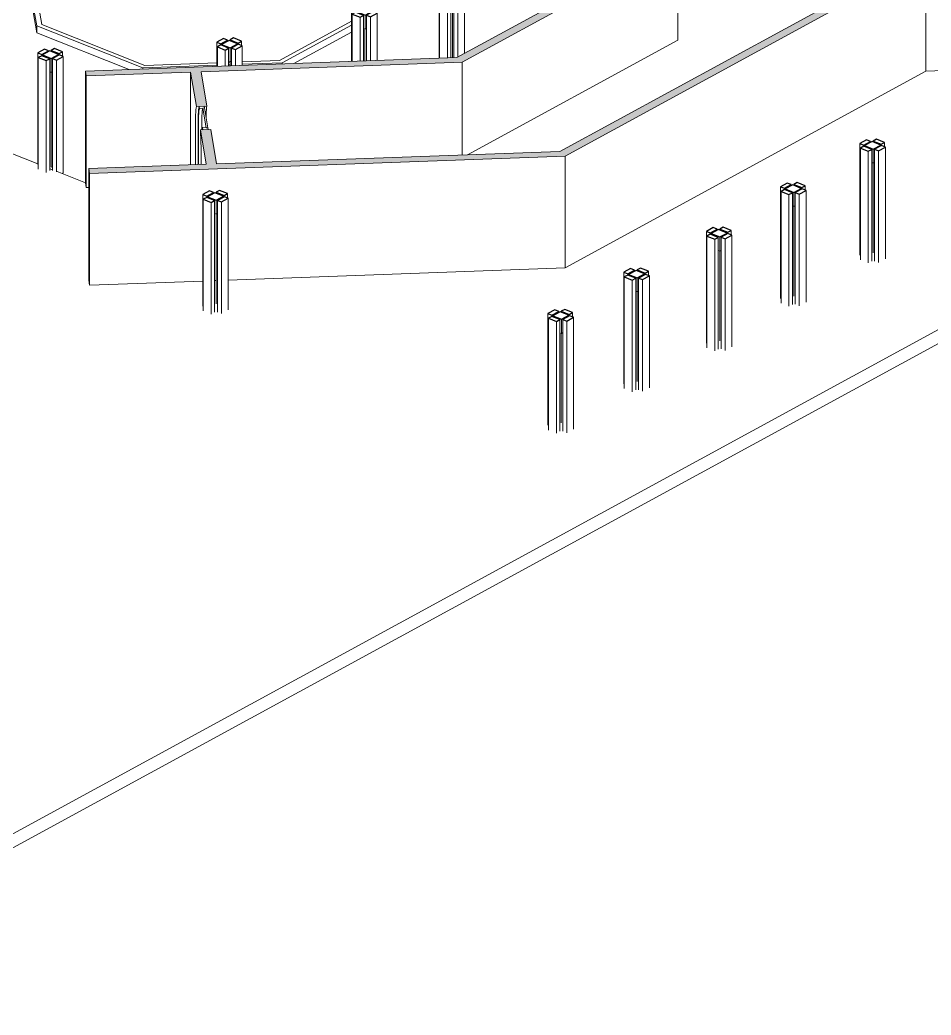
# Model space of a CAD drawing. Header units: millimetres. Extents: x -44545 to 51785, y -22696 to 32686.
# Drawn here: x -2012 to 15395, y -22696 to -3683 of the extents above; entities that cross this region are included whole.
import ezdxf

# ---------------------------------------------------------------- set-up
doc = ezdxf.new("R2010")
doc.units = ezdxf.units.MM
for name, color, linetype, lineweight in [('A-DOOR', 31, 'Continuous', 9), ('A-DOOR-FRAM', 31, 'Continuous', 9), ('A-FLOR', 192, 'Continuous', 9), ('A-GENM', 13, 'Continuous', 9), ('A-WALL', 113, 'Continuous', 9), ('A-WALL-PATT', 111, 'Continuous', 25), ('I-WALL', 2, 'Continuous', 9), ('S-FNDN', 32, 'Continuous', 9)]:
    doc.layers.add(name, color=color, linetype=linetype, lineweight=lineweight)

# ---------------------------------------------------------------- blocks, each defined once
blk = doc.blocks.new('Arch - 750 x 2100 mm 2-239392-3D Section 3')
at = {"layer": 'A-DOOR', "lineweight": 18}
for p, q in [((1515, -5365), (1480, -5366)), ((1480, -5366), (1545, -5747)), ((1580, -5745), (1515, -5365)), ((1545, -5747), (1580, -5745))]:
    blk.add_line(p, q, dxfattribs=at)
at = {"layer": 'A-DOOR-FRAM', "lineweight": 18}
for p, q in [((1510, -5333), (1410, -5337)), ((1410, -5337), (1418, -5380)), ((1418, -5380), (1482, -5378)), ((1480, -5366), (1515, -5365)), ((1482, -5378), (1480, -5366)), ((1515, -5365), (1510, -5333)), ((1543, -5735), (1478, -5738)), ((1478, -5738), (1486, -5781)), ((1486, -5781), (1585, -5777)), ((1545, -5747), (1543, -5735)), ((1580, -5745), (1545, -5747)), ((1585, -5777), (1580, -5745))]:
    blk.add_line(p, q, dxfattribs=at)
at = {"layer": 'A-DOOR-FRAM'}
for p, q in [((1393, -5687), (1393, -6447)), ((1398, -6447), (1398, -5714)), ((1462, -5712), (1462, -5782)), ((1478, -5738), (1481, -5781))]:
    blk.add_line(p, q, dxfattribs=at)
for points in [[(1410, -5337, 0), (1406, -5363, 0), (1402, -5399, 0), (1399, -5442, 0), (1396, -5494, 0), (1394, -5552, 0), (1393, -5617, 0), (1393, -5687, 0)], [(1398, -5714, 0), (1398, -5642, 0), (1399, -5577, 0), (1401, -5519, 0), (1404, -5469, 0), (1408, -5429, 0), (1413, -5399, 0), (1418, -5380, 0)], [(1482, -5378, 0), (1477, -5397, 0), (1473, -5427, 0), (1469, -5467, 0), (1466, -5516, 0), (1464, -5574, 0), (1463, -5640, 0), (1462, -5712, 0)]]:
    blk.add_polyline3d(points, dxfattribs=at)
blk = doc.blocks.new('Family6 - Family6-227031-3D Section 3')
at = {"layer": 'A-GENM'}
for p, q in [((-19759, 2607), (-23618, 504)), ((-19562, 1445), (-19759, 2607)), ((-19538, 1365), (-19548, 1365)), ((-18352, 1409), (-19538, 1365)), ((-18262, 878), (-18352, 1409)), ((-20764, 906), (-20172, 1228)), ((-20172, 1228), (-19458, 834)), ((-20172, 1140), (-20172, 1228)), ((-22649, 732), (-22035, 1067)), ((-21560, 1059), (-22366, 620)), ((-22035, 1067), (-21560, 1059)), ((-22035, 979), (-22035, 1067)), ((-20220, -209), (-20764, 906)), ((-19458, 834), (-18262, 878)), ((-19458, 746), (-19458, 834)), ((-18262, 790), (-18262, 878)), ((-1391, 164), (-281, 768)), ((-281, 838), (-1376, 798)), ((-1376, 798), (-988, 644)), ((-1376, 798), (-1376, 710)), ((-22366, 620), (-22649, 732)), ((-21719, 386), (-21368, 577)), ((-21368, 577), (-21168, 167)), ((-21368, 577), (-21368, 488)), ((-281, 680), (-1391, 75)), ((-988, 644), (-1391, 425)), ((-1082, 593), (-1376, 710)), ((-23618, 504), (-10541, -4689)), ((-23618, 504), (-23618, 416)), ((-21168, 167), (-21719, 386)), ((-1623, 298), (-1651, 283)), ((-1878, 159), (-2461, -158)), ((-1651, 22), (-1623, 37)), ((-3492, -165), (-4583, -205)), ((-3474, -155), (-3492, -165)), ((-3220, -18), (-3248, -33)), ((-2987, -706), (-1878, -102)), ((-2969, -146), (-2987, -109)), ((-1878, -190), (-2987, -794)), ((-2461, -158), (-2969, -146)), ((-1623, -51), (-1651, -67)), ((-18891, -737), (-20220, -209)), ((-5071, -222), (-6751, -284)), ((-2987, -371), (-2498, -383)), ((-6751, -416), (-5071, -455)), ((-5071, -544), (-6751, -504)), ((-4844, -461), (-4816, -461)), ((-4816, -550), (-4844, -549)), ((-4583, -467), (-3591, -490)), ((-3591, -579), (-4583, -555)), ((-3591, -490), (-3481, -714)), ((-3591, -579), (-3591, -490)), ((-2498, -383), (-2987, -649)), ((-2653, -468), (-2987, -460)), ((-17985, -753), (-18891, -737)), ((-17844, -1583), (-17985, -753)), ((-6648, -765), (-6751, -724)), ((-3481, -714), (-4583, -1315)), ((-3515, -733), (-3591, -579)), ((-5071, -1391), (-6180, -951)), ((-3248, -848), (-3220, -833)), ((-3220, -921), (-3248, -936)), ((-4583, -1576), (-3474, -971)), ((-3474, -1060), (-4583, -1664)), ((-8725, -1248), (-11159, -1337)), ((-8263, -2195), (-8725, -1248)), ((-13395, -1419), (-14034, -1767)), ((-12171, -1375), (-13395, -1419)), ((-12399, -1499), (-12171, -1375)), ((-12263, -1798), (-12399, -1499)), ((-12171, -1463), (-12171, -1375)), ((-11759, -2662), (-9441, -1399)), ((-11159, -1337), (-11064, -1547)), ((-11159, -1426), (-11159, -1337)), ((-9441, -1399), (-8791, -2731)), ((-9441, -1399), (-9441, -1487)), ((-4816, -1441), (-4844, -1457)), ((-16853, -1546), (-17844, -1583)), ((-16401, -1726), (-16853, -1546)), ((-11064, -1547), (-11548, -1811)), ((-4844, -1718), (-4816, -1702)), ((-14034, -1767), (-16401, -1726)), ((-11548, -1811), (-12263, -1798)), ((-6180, -2445), (-5071, -1841)), ((-4816, -1791), (-4844, -1806)), ((-6440, -1922), (-6412, -1933)), ((-6412, -2022), (-6440, -2011)), ((-5071, -1929), (-6180, -2534)), ((-6180, -2026), (-6011, -2092)), ((-14988, -2287), (-15479, -2092)), ((-15479, -2092), (-14656, -2106)), ((-14656, -2106), (-14988, -2287)), ((-14328, -2549), (-13550, -2126)), ((-13550, -2126), (-12875, -2138)), ((-13550, -2126), (-13550, -2214)), ((-12875, -2138), (-12731, -2455)), ((-12875, -2226), (-12875, -2138)), ((-6011, -2092), (-6180, -2184)), ((-6105, -2144), (-6180, -2114)), ((-12731, -2455), (-13504, -2876)), ((-6412, -2311), (-6440, -2326)), ((-13504, -2876), (-14328, -2549)), ((-9860, -2706), (-11759, -2662)), ((-8009, -2716), (-8037, -2659)), ((-6440, -2587), (-6412, -2572)), ((-6412, -2661), (-6440, -2676)), ((-8791, -2731), (-9372, -2718)), ((-7776, -3182), (-6910, -2710)), ((-6910, -2710), (-7776, -2742)), ((-6910, -2799), (-6910, -2710)), ((-12473, -3050), (-12390, -3005)), ((-12390, -3005), (-9860, -3065)), ((-12390, -3083), (-12390, -3005)), ((-8037, -2975), (-8009, -2975)), ((-7776, -2981), (-7521, -2987)), ((-7521, -2987), (-7776, -3126)), ((-9893, -4075), (-12473, -3050)), ((-9633, -3070), (-9605, -3071)), ((-9372, -3076), (-8614, -3094)), ((-8614, -3094), (-8505, -3318)), ((-8614, -3094), (-8614, -3183)), ((-8505, -3318), (-9372, -3791)), ((-8033, -3266), (-8037, -3259)), ((-8037, -3324), (-8009, -3309)), ((-8009, -3252), (-8033, -3266)), ((-9372, -4052), (-8263, -3448)), ((-9605, -3918), (-9633, -3933)), ((-9860, -4056), (-9893, -4075)), ((-9633, -4194), (-9605, -4179)), ((-10541, -4689), (-9860, -4317)), ((-10541, -4777), (-10541, -4689))]:
    blk.add_line(p, q, dxfattribs=at)
blk = doc.blocks.new('Family8 - COLUMN-V130-3D Section 3')
at = {"layer": 'A-GENM', "lineweight": 25}
for p, q in [((6126, -2457), (5996, -2528)), ((6202, -2487), (6126, -2457)), ((6316, -2448), (6251, -2483)), ((6467, -2508), (6316, -2448)), ((5996, -2528), (6072, -2558)), ((6071, -2582), (6006, -2617)), ((6006, -2617), (6158, -2677)), ((6223, -2642), (6071, -2582)), ((6072, -2558), (6202, -2487)), ((6229, -2493), (6088, -2569)), ((6088, -2569), (6253, -2635)), ((6158, -2677), (6223, -2642)), ((6394, -2558), (6229, -2493)), ((6251, -2483), (6403, -2544)), ((6253, -2635), (6394, -2558)), ((6407, -2569), (6278, -2640)), ((6278, -2640), (6354, -2670)), ((6354, -2670), (6483, -2599)), ((6403, -2544), (6467, -2508)), ((6483, -2599), (6407, -2569))]:
    blk.add_line(p, q, dxfattribs=at)
at = {"layer": 'A-GENM'}
for p, q in [((5996, -2528), (5996, -4412)), ((6006, -4412), (6006, -2617)), ((6072, -2558), (6072, -2582)), ((6088, -2569), (6089, -2589)), ((6202, -2487), (6202, -2507)), ((6223, -2642), (6223, -4404)), ((6251, -2483), (6251, -2501)), ((6252, -2905), (6253, -2635)), ((6278, -2640), (6278, -4402)), ((6393, -2577), (6394, -2558)), ((6403, -2544), (6403, -2572)), ((6467, -2593), (6467, -2508)), ((6483, -2599), (6483, -4320)), ((6158, -2677), (6158, -4406)), ((6354, -4391), (6354, -2670)), ((6252, -2905), (6223, -2893)), ((6251, -2904), (6251, -4403)), ((6278, -2891), (6252, -2905))]:
    blk.add_line(p, q, dxfattribs=at)
blk = doc.blocks.new('Family8 - COLUMN-V131-3D Section 3')
at = {"layer": 'A-GENM', "lineweight": 25}
for p, q in [((4455, -3412), (4325, -3483)), ((4531, -3443), (4455, -3412)), ((4645, -3403), (4580, -3439)), ((4796, -3464), (4645, -3403)), ((4325, -3483), (4401, -3513)), ((4400, -3537), (4335, -3573)), ((4335, -3573), (4487, -3633)), ((4552, -3597), (4400, -3537)), ((4401, -3513), (4531, -3443)), ((4558, -3448), (4417, -3525)), ((4417, -3525), (4582, -3590)), ((4487, -3633), (4552, -3597)), ((4723, -3514), (4558, -3448)), ((4580, -3439), (4732, -3499)), ((4582, -3590), (4723, -3514)), ((4736, -3524), (4607, -3595)), ((4607, -3595), (4683, -3625)), ((4683, -3625), (4812, -3554)), ((4732, -3499), (4796, -3464)), ((4812, -3554), (4736, -3524))]:
    blk.add_line(p, q, dxfattribs=at)
at = {"layer": 'A-GENM'}
for p, q in [((4325, -3483), (4325, -4474)), ((4335, -4473), (4335, -3573)), ((4401, -3513), (4401, -3538)), ((4417, -3525), (4418, -3544)), ((4531, -3443), (4531, -3463)), ((4552, -3597), (4552, -4465)), ((4580, -3439), (4580, -3457)), ((4581, -3860), (4582, -3590)), ((4607, -3595), (4607, -4463)), ((4722, -3532), (4723, -3514)), ((4732, -3499), (4732, -3527)), ((4796, -3548), (4796, -3464)), ((4812, -3554), (4812, -4456)), ((4487, -3633), (4487, -4468)), ((4683, -4460), (4683, -3625)), ((4581, -3860), (4552, -3848)), ((4580, -3859), (4580, -4464)), ((4607, -3846), (4581, -3860))]:
    blk.add_line(p, q, dxfattribs=at)
blk = doc.blocks.new('Family8 - COLUMN-V132-3D Section 3')
at = {"layer": 'A-GENM', "lineweight": 25}
for p, q in [((1880, -4038), (1750, -4108)), ((1750, -4108), (1826, -4138)), ((1825, -4162), (1760, -4198)), ((1976, -4223), (1825, -4162)), ((1826, -4138), (1956, -4068)), ((1983, -4073), (1842, -4150)), ((1842, -4150), (2007, -4215)), ((1956, -4068), (1880, -4038)), ((2148, -4139), (1983, -4073)), ((2069, -4028), (2005, -4064)), ((2005, -4064), (2156, -4124)), ((2007, -4215), (2148, -4139)), ((2161, -4149), (2032, -4220)), ((2221, -4089), (2069, -4028)), ((2108, -4250), (2237, -4180)), ((2156, -4124), (2221, -4089)), ((2237, -4180), (2161, -4149)), ((1760, -4198), (1912, -4258)), ((1912, -4258), (1976, -4223)), ((2032, -4220), (2108, -4250))]:
    blk.add_line(p, q, dxfattribs=at)
at = {"layer": 'A-GENM'}
for p, q in [((1750, -4108), (1750, -4568)), ((1826, -4138), (1826, -4163)), ((1842, -4150), (1843, -4169)), ((1956, -4068), (1956, -4088)), ((2005, -4064), (2005, -4082)), ((2147, -4157), (2148, -4139)), ((2156, -4124), (2156, -4152)), ((2221, -4173), (2221, -4089)), ((2237, -4180), (2237, -4550)), ((1760, -4568), (1760, -4198)), ((1912, -4258), (1912, -4562)), ((1976, -4223), (1976, -4560)), ((2006, -4485), (2007, -4215)), ((2032, -4220), (2032, -4558)), ((2108, -4555), (2108, -4250)), ((2006, -4485), (1976, -4473)), ((2005, -4485), (2005, -4559)), ((2032, -4471), (2006, -4485))]:
    blk.add_line(p, q, dxfattribs=at)
blk = doc.blocks.new('Family8 - COLUMN-V133-3D Section 3')
at = {"layer": 'A-GENM', "lineweight": 25}
for p, q in [((-1540, -4241), (-1670, -4311)), ((-1670, -4311), (-1594, -4342)), ((-1595, -4366), (-1660, -4401)), ((-1443, -4426), (-1595, -4366)), ((-1594, -4342), (-1464, -4271)), ((-1437, -4276), (-1578, -4353)), ((-1578, -4353), (-1413, -4419)), ((-1464, -4271), (-1540, -4241)), ((-1272, -4342), (-1437, -4276)), ((-1350, -4232), (-1415, -4267)), ((-1415, -4267), (-1263, -4327)), ((-1413, -4419), (-1272, -4342)), ((-1258, -4353), (-1388, -4423)), ((-1198, -4292), (-1350, -4232)), ((-1263, -4327), (-1198, -4292)), ((-1182, -4383), (-1258, -4353)), ((-1660, -4401), (-1508, -4461)), ((-1508, -4461), (-1443, -4426)), ((-1388, -4423), (-1312, -4453)), ((-1312, -4453), (-1182, -4383))]:
    blk.add_line(p, q, dxfattribs=at)
at = {"layer": 'A-GENM'}
for p, q in [((-1670, -4311), (-1670, -6446)), ((-1594, -4342), (-1594, -4366)), ((-1578, -4353), (-1577, -4373)), ((-1464, -4271), (-1464, -4291)), ((-1415, -4267), (-1415, -4285)), ((-1273, -4360), (-1272, -4342)), ((-1263, -4327), (-1263, -4355)), ((-1198, -4376), (-1198, -4292)), ((-1660, -6535), (-1660, -4401)), ((-1508, -4461), (-1508, -6595)), ((-1443, -4426), (-1443, -6560)), ((-1414, -4688), (-1413, -4419)), ((-1388, -4423), (-1388, -6557)), ((-1312, -6588), (-1312, -4453)), ((-1182, -4383), (-1182, -6605)), ((-1414, -4688), (-1443, -4677)), ((-1415, -4688), (-1415, -6490)), ((-1388, -4674), (-1414, -4688)), ((-1388, -6501), (-1415, -6490)), ((-1182, -6605), (-1207, -6619))]:
    blk.add_line(p, q, dxfattribs=at)
blk = doc.blocks.new('Family8 - COLUMN-V143-3D Section 3')
at = {"layer": 'A-GENM', "lineweight": 25}
for p, q in [((19835, -2581), (19705, -2652)), ((19705, -2652), (19782, -2682)), ((19782, -2682), (19911, -2612)), ((19938, -2617), (19797, -2694)), ((19911, -2612), (19835, -2581)), ((20103, -2683), (19938, -2617)), ((20025, -2572), (19960, -2608)), ((19960, -2608), (20112, -2668)), ((20177, -2633), (20025, -2572)), ((20112, -2668), (20177, -2633)), ((19780, -2706), (19715, -2742)), ((19715, -2742), (19867, -2802)), ((19932, -2767), (19780, -2706)), ((19797, -2694), (19962, -2759)), ((19867, -2802), (19932, -2767)), ((19962, -2759), (20103, -2683)), ((20117, -2693), (19987, -2764)), ((19987, -2764), (20063, -2794)), ((20063, -2794), (20193, -2723)), ((20193, -2723), (20117, -2693))]:
    blk.add_line(p, q, dxfattribs=at)
at = {"layer": 'A-GENM'}
for p, q in [((19705, -2652), (19705, -4786)), ((19911, -2612), (19911, -2632)), ((19960, -2608), (19960, -2626)), ((20177, -2717), (20177, -2633)), ((19715, -4876), (19715, -2742)), ((19782, -2682), (19782, -2707)), ((19797, -2694), (19798, -2713)), ((19867, -2802), (19867, -4936)), ((19932, -2767), (19932, -4901)), ((19961, -3029), (19962, -2759)), ((19987, -2764), (19987, -4898)), ((20063, -4928), (20063, -2794)), ((20102, -2701), (20103, -2683)), ((20112, -2668), (20112, -2696)), ((20193, -2723), (20193, -4858)), ((19961, -3029), (19932, -3017)), ((19960, -3028), (19960, -4742)), ((19987, -3015), (19961, -3029))]:
    blk.add_line(p, q, dxfattribs=at)

msp = doc.modelspace()

# ---------------------------------------------------------------- hatches: boundary and pattern name
at = {"layer": 'A-WALL-PATT', "lineweight": 9}
for points in [[(6154, -4500), (6436, -4489), (10372, -2345), (10350, -2214), (6196, -4477)], [(8120, -6294), (8402, -6284), (15294, -2529), (15012, -2540), (8304, -6194)], [(-745, -4753), (6154, -4500), (6338, -4400), (-761, -4660)], [(-681, -6617), (8120, -6294), (8304, -6194), (-697, -6524)]]:
    msp.add_hatch(color=256, dxfattribs=at).paths.add_polyline_path(points, flags=0)
h = msp.add_hatch(color=256, dxfattribs=at)
h.paths.add_polyline_path([(1547, -6442), (1747, -6434), (1635, -5775), (1436, -5783), (1536, -6375)], flags=0)
h.paths.add_polyline_path([(1360, -5339), (1560, -5332), (1448, -4672), (1249, -4680), (1322, -5110)], flags=0)

# ---------------------------------------------------------------- linework, layer by layer
at = {"layer": 'A-FLOR'}
for p, q in [((-8017, -22431), (51720, 10114)), ((51720, 9848), (-8017, -22696)), ((10556, -4069), (6537, -6259)), ((-1670, -6435), (-6171, -4647)), ((-1388, -6547), (-1443, -6525)), ((-761, -6796), (-1301, -6581)), ((1482, -8672), (-314, -8738))]:
    msp.add_line(p, q, dxfattribs=at)
at = {"layer": 'A-WALL', "color": 1, "lineweight": 18}
for p, q in [((10350, -2214), (6338, -4400)), ((6436, -4489), (10556, -2245)), ((15012, -2540), (8304, -6194)), ((8402, -6284), (15294, -2529)), ((6338, -4400), (-761, -4660)), ((1448, -4672), (6436, -4489)), ((-761, -4660), (-745, -4753)), ((-745, -4753), (1249, -4680)), ((1249, -4680), (1360, -5339)), ((1560, -5332), (1448, -4672)), ((1360, -5339), (1560, -5332)), ((1635, -5775), (1436, -5783)), ((1436, -5783), (1547, -6442)), ((1747, -6434), (1635, -5775)), ((8304, -6194), (1747, -6434)), ((1547, -6442), (-697, -6524)), ((-681, -6617), (8402, -6284)), ((-697, -6524), (-681, -6617))]:
    msp.add_line(p, q, dxfattribs=at)
at = {"layer": 'A-WALL'}
for p, q in [((10556, -2245), (10556, -4069)), ((15294, -4664), (15294, -2529)), ((6436, -4489), (6436, -6262)), ((-761, -6794), (-761, -4660)), ((-745, -4753), (-745, -6887)), ((1249, -4680), (1249, -6453)), ((8402, -8418), (15294, -4664)), ((15294, -4664), (16707, -4612)), ((1343, -6449), (1343, -5688)), ((1453, -6338), (1453, -6445)), ((8402, -6284), (8402, -8418)), ((-697, -8658), (-697, -6524)), ((-681, -6617), (-681, -8751)), ((-761, -6794), (-745, -6887)), ((-745, -6887), (-697, -6885)), ((1970, -8654), (8402, -8418)), ((-697, -8658), (-681, -8751)), ((-681, -8751), (-314, -8738)), ((1709, -8663), (1737, -8662))]:
    msp.add_line(p, q, dxfattribs=at)
for points in [[(1343, -5688, 0), (1343, -5618, 0), (1345, -5554, 0), (1346, -5495, 0), (1349, -5444, 0), (1352, -5400, 0), (1356, -5365, 0), (1360, -5339, 0)], [(1560, -5332, 0), (1555, -5358, 0), (1552, -5393, 0), (1548, -5437, 0), (1546, -5488, 0), (1544, -5535, 0)], [(1436, -5783, 0), (1440, -5861, 0), (1444, -5942, 0), (1447, -6024, 0), (1450, -6105, 0), (1452, -6185, 0), (1453, -6263, 0), (1453, -6338, 0)]]:
    msp.add_polyline3d(points, dxfattribs=at)
at = {"layer": 'I-WALL'}
for p, q in [((-1691, -3795), (-1901, -2557)), ((-1798, -2573), (-1595, -3772)), ((-1691, -3928), (-1691, -3795)), ((338, -4601), (-1691, -3795)), ((-1595, -3772), (372, -4553)), ((2950, -4459), (4325, -3709)), ((4325, -3781), (2999, -4503)), ((1750, -4549), (338, -4601)), ((372, -4553), (1750, -4503)), ((1976, -4494), (2005, -4493)), ((2005, -4540), (1976, -4541)), ((2237, -4485), (2950, -4459)), ((2999, -4503), (2237, -4531)), ((2999, -4522), (2999, -4503)), ((338, -4620), (338, -4601))]:
    msp.add_line(p, q, dxfattribs=at)
at = {"layer": 'S-FNDN'}
for p, q in [((-1691, -3928), (-1901, -2690)), ((76, -4629), (-1691, -3928)), ((4325, -3914), (3223, -4514))]:
    msp.add_line(p, q, dxfattribs=at)

# ---------------------------------------------------------------- block references
at = {"layer": 'A-DOOR'}
msp.add_blockref('Arch - 750 x 2100 mm 2-239392-3D Section 3', (0, 0), dxfattribs=at)
at = {"layer": 'A-GENM'}
for name, p in [('Family6 - Family6-227031-3D Section 3', (0, 0)), ('Family8 - COLUMN-V130-3D Section 3', (0, 0)), ('Family8 - COLUMN-V131-3D Section 3', (0, 0)), ('Family8 - COLUMN-V132-3D Section 3', (0, 0)), ('Family8 - COLUMN-V133-3D Section 3', (0, 0)), ('Family8 - COLUMN-V143-3D Section 3', (-5671, -3391)), ('Family8 - COLUMN-V143-3D Section 3', (-7187, -4218)), ('Family8 - COLUMN-V143-3D Section 3', (-18223, -4367)), ('Family8 - COLUMN-V143-3D Section 3', (-8602, -5071)), ('Family8 - COLUMN-V143-3D Section 3', (-10180, -5851)), ('Family8 - COLUMN-V143-3D Section 3', (-11629, -6642))]:
    msp.add_blockref(name, p, dxfattribs=at)

doc.saveas('drawing.dxf')
